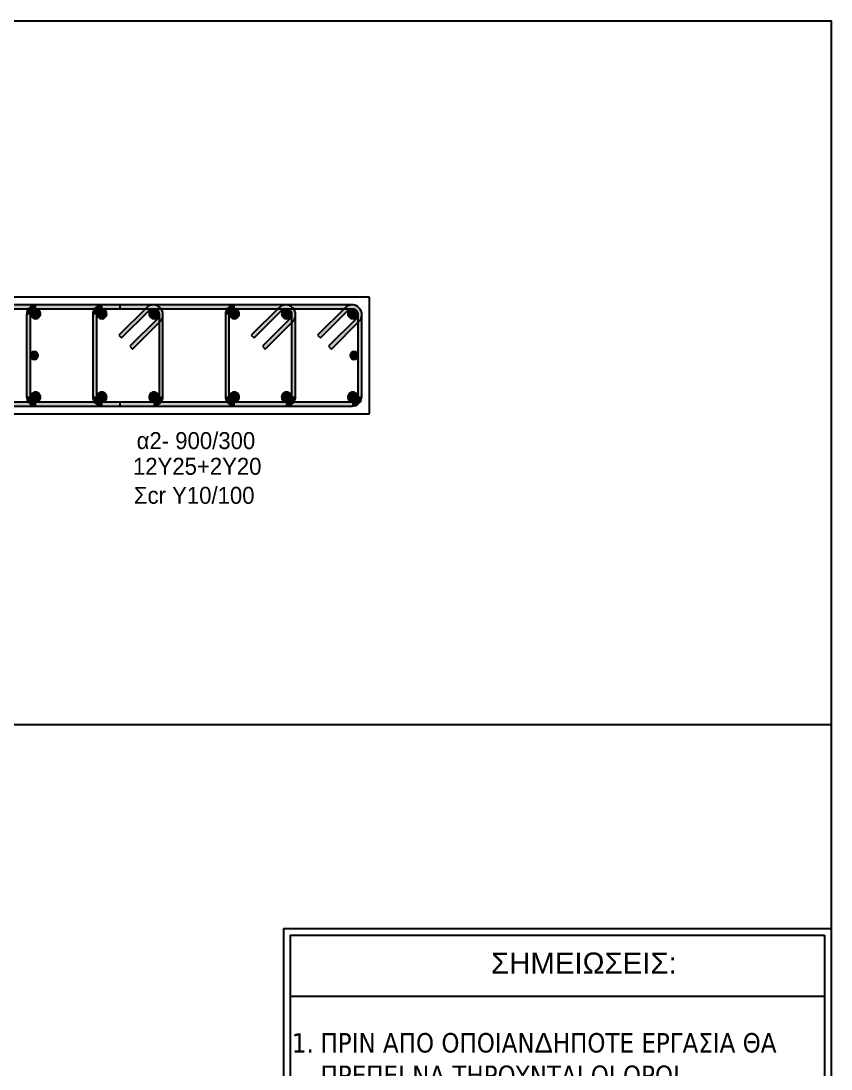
# Model space of a CAD drawing. Header units: millimetres. Extents: x -2171 to 1563, y -1758 to -1505.
# Drawn here: x -1265.69 to -1255.31, y -1603.69 to -1590.25 of the extents above; entities that cross this region are included whole.
import ezdxf

# ---------------------------------------------------------------- set-up
doc = ezdxf.new("R2010")
doc.units = ezdxf.units.MM
for name, color, linetype in [('-S-A3 PAGE', 3, 'Continuous'), ('-S_TEXT', 3, 'Continuous'), ('Col_Det', 7, 'Continuous'), ('Col_Det_Fill', 7, 'Continuous'), ('Geo_Col_Pro_1', 7, 'Continuous'), ('pinakaki', 153, 'Continuous')]:
    doc.layers.add(name, color=color, linetype=linetype)
doc.styles.add('S1Arl22_b_934_161', font='arial.ttf', dxfattribs={"width": 0.933629, "height": 0.002175})
doc.styles.get("Standard").update_dxf_attribs({"font": 'tahoma.ttf'})

# ---------------------------------------------------------------- blocks, each defined once
blk = doc.blocks.new('PINAKAKI')
at = {"layer": '-S-A3 PAGE', "ltscale": 5}
blk.add_line((121995.588, -208359.262), (121988.733, -208359.262), dxfattribs=at)
at = {"color": 0}
for p, q in [((121988.65, -208358.392), (121988.65, -208373.351)), ((121988.65, -208358.392), (121995.67, -208358.392)), ((121988.733, -208358.475), (121988.733, -208370.548)), ((121988.733, -208358.475), (121995.588, -208358.475)), ((121995.588, -208358.475), (121995.588, -208370.548)), ((121995.67, -208358.392), (121995.669, -208370.631))]:
    blk.add_line(p, q, dxfattribs=at)
at = {"layer": '-S_TEXT', "color": 3}
blk.add_text('1.', height=0.25, dxfattribs=at).set_placement((121988.755, -208359.983))
at = {"layer": '-S_TEXT', "color": 3, "insert": (121989.123, -208359.731), "char_height": 0.25, "attachment_point": 1}
blk.add_mtext_dynamic_manual_height_columns('ΠΡΙΝ ΑΠΟ ΟΠΟΙΑΝ{\\fArial|b0|i0|c186|p34;Δ}ΗΠΟΤΕ ΕΡΓΑΣΙΑ ΘΑ ΠΡΕΠΕΙ ΝΑ ΤΗΡΟΥΝΤΑΙ ΟΙ ΟΡΟΙ\\PΠΟΥ ΑΝΑΓΡΑΦΟΝΤΑΙ ΣΤΟ ΣΧΕ{\\fArial|b0|i0|c186|p34;Δ}ΙΟ {\\fArial|b0|i0|c186|p34;S0.}', width=6.38621, gutter_width=1, heights=[0], dxfattribs=at)
at = {"layer": 'pinakaki', "ltscale": 0.005, "insert": (121991.31, -208358.698), "char_height": 0.26955, "width": 6.67467, "attachment_point": 1}
blk.add_mtext('{\\fArial|b0|i0|c161|p34;ΣΗΜΕΙΩΣΕΙΣ:}', dxfattribs=at)

msp = doc.modelspace()

# ---------------------------------------------------------------- hatches: boundary and pattern name
at = {"layer": 'Col_Det_Fill'}
for color, points in [(252, [(-1264.4213, -1593.9413), (-1264.4213, -1593.8913), (-1271.0244, -1593.8913), (-1271.0244, -1593.9413)]), (252, [(-1265.4978, -1593.9413), (-1265.4978, -1593.8913, 0.4142136), (-1265.6228, -1594.0163), (-1265.5728, -1594.0163, -0.4142136)]), (252, [(-1261.4478, -1593.9413), (-1261.4478, -1593.8913), (-1265.4978, -1593.8913), (-1265.4978, -1593.9413)]), (252, [(-1264.6478, -1593.9413), (-1264.6478, -1593.8913, 0.4142136), (-1264.7728, -1594.0163), (-1264.7228, -1594.0163, -0.4142136)]), (252, [(-1263.9978, -1593.9413), (-1263.9978, -1593.8913), (-1264.6478, -1593.8913), (-1264.6478, -1593.9413)]), (252, [(-1264.0509, -1593.9632), (-1264.0862, -1593.9279), (-1264.4398, -1594.2814), (-1264.4044, -1594.3168)]), (252, [(-1263.9228, -1594.0163), (-1263.8728, -1594.0163, 0.6681786), (-1264.0862, -1593.9279), (-1264.0509, -1593.9632, -0.6681786)]), (252, [(-1263.9448, -1594.0693), (-1263.9094, -1594.1047, 0.6681786), (-1263.9978, -1593.8913), (-1263.9978, -1593.9413, -0.6681786)]), (252, [(-1262.9478, -1593.9413), (-1262.9478, -1593.8913, 0.4142136), (-1263.0728, -1594.0163), (-1263.0228, -1594.0163, -0.4142136)]), (252, [(-1262.2978, -1593.9413), (-1262.2978, -1593.8913), (-1262.9478, -1593.8913), (-1262.9478, -1593.9413)]), (252, [(-1262.3509, -1593.9632), (-1262.3862, -1593.9279), (-1262.7398, -1594.2814), (-1262.7044, -1594.3168)]), (252, [(-1262.2228, -1594.0163), (-1262.1728, -1594.0163, 0.6681786), (-1262.3862, -1593.9279), (-1262.3509, -1593.9632, -0.6681786)]), (252, [(-1262.2448, -1594.0693), (-1262.2094, -1594.1047, 0.6681786), (-1262.2978, -1593.8913), (-1262.2978, -1593.9413, -0.6681786)]), (252, [(-1261.5009, -1593.9632), (-1261.5362, -1593.9279), (-1261.8898, -1594.2814), (-1261.8544, -1594.3168)]), (252, [(-1261.3728, -1594.0163), (-1261.3228, -1594.0163, 0.6681786), (-1261.5362, -1593.9279), (-1261.5009, -1593.9632, -0.6681786)]), (252, [(-1261.3948, -1594.0693), (-1261.3594, -1594.1047, 0.6681786), (-1261.4478, -1593.8913), (-1261.4478, -1593.9413, -0.6681786)]), (252, [(-1265.5728, -1594.0163), (-1265.6228, -1594.0163), (-1265.6228, -1595.0663), (-1265.5728, -1595.0663)]), (12, [(-1265.4442, -1594.0074, 0.4142136), (-1265.5067, -1593.9449, 0.4142136), (-1265.5692, -1594.0074, 0.4142136), (-1265.5067, -1594.0699, 0.4142136)]), (252, [(-1264.7228, -1594.0163), (-1264.7728, -1594.0163), (-1264.7728, -1595.0663), (-1264.7228, -1595.0663)]), (56, [(-1264.5942, -1594.0074, 0.4142136), (-1264.6567, -1593.9449, 0.4142136), (-1264.7192, -1594.0074, 0.4142136), (-1264.6567, -1594.0699, 0.4142136)]), (56, [(-1263.9265, -1594.0074, 0.4142136), (-1263.989, -1593.9449, 0.4142136), (-1264.0515, -1594.0074, 0.4142136), (-1263.989, -1594.0699, 0.4142136)]), (252, [(-1263.9228, -1595.0663), (-1263.8728, -1595.0663), (-1263.8728, -1594.0163), (-1263.9228, -1594.0163)]), (252, [(-1263.0228, -1594.0163), (-1263.0728, -1594.0163), (-1263.0728, -1595.0663), (-1263.0228, -1595.0663)]), (56, [(-1262.8942, -1594.0074, 0.4142136), (-1262.9567, -1593.9449, 0.4142136), (-1263.0192, -1594.0074, 0.4142136), (-1262.9567, -1594.0699, 0.4142136)]), (56, [(-1262.2265, -1594.0074, 0.4142136), (-1262.289, -1593.9449, 0.4142136), (-1262.3515, -1594.0074, 0.4142136), (-1262.289, -1594.0699, 0.4142136)]), (252, [(-1262.2228, -1595.0663), (-1262.1728, -1595.0663), (-1262.1728, -1594.0163), (-1262.2228, -1594.0163)]), (12, [(-1261.3765, -1594.0074, 0.4142136), (-1261.439, -1593.9449, 0.4142136), (-1261.5015, -1594.0074, 0.4142136), (-1261.439, -1594.0699, 0.4142136)]), (252, [(-1261.3728, -1595.0663), (-1261.3228, -1595.0663), (-1261.3228, -1594.0163), (-1261.3728, -1594.0163)]), (252, [(-1264.2984, -1594.4228), (-1264.263, -1594.4582), (-1263.9094, -1594.1047), (-1263.9448, -1594.0693)]), (252, [(-1262.5984, -1594.4228), (-1262.563, -1594.4582), (-1262.2094, -1594.1047), (-1262.2448, -1594.0693)]), (252, [(-1261.7484, -1594.4228), (-1261.713, -1594.4582), (-1261.3594, -1594.1047), (-1261.3948, -1594.0693)]), (12, [(-1265.4728, -1594.5413, 0.4142136), (-1265.5228, -1594.4913, 0.4142136), (-1265.5728, -1594.5413, 0.4142136), (-1265.5228, -1594.5913, 0.4142136)]), (12, [(-1261.3728, -1594.5413, 0.4142136), (-1261.4228, -1594.4913, 0.4142136), (-1261.4728, -1594.5413, 0.4142136), (-1261.4228, -1594.5913, 0.4142136)]), (252, [(-1265.5728, -1595.0663), (-1265.6228, -1595.0663, 0.4142136), (-1265.4978, -1595.1913), (-1265.4978, -1595.1413, -0.4142136)]), (12, [(-1265.4442, -1595.0751, 0.4142136), (-1265.5067, -1595.0126, 0.4142136), (-1265.5692, -1595.0751, 0.4142136), (-1265.5067, -1595.1376, 0.4142136)]), (252, [(-1264.7228, -1595.0663), (-1264.7728, -1595.0663, 0.4142136), (-1264.6478, -1595.1913), (-1264.6478, -1595.1413, -0.4142136)]), (56, [(-1264.5942, -1595.0751, 0.4142136), (-1264.6567, -1595.0126, 0.4142136), (-1264.7192, -1595.0751, 0.4142136), (-1264.6567, -1595.1376, 0.4142136)]), (56, [(-1263.9265, -1595.0751, 0.4142136), (-1263.989, -1595.0126, 0.4142136), (-1264.0515, -1595.0751, 0.4142136), (-1263.989, -1595.1376, 0.4142136)]), (252, [(-1263.9978, -1595.1413), (-1263.9978, -1595.1913, 0.4142136), (-1263.8728, -1595.0663), (-1263.9228, -1595.0663, -0.4142136)]), (252, [(-1263.0228, -1595.0663), (-1263.0728, -1595.0663, 0.4142136), (-1262.9478, -1595.1913), (-1262.9478, -1595.1413, -0.4142136)]), (56, [(-1262.8942, -1595.0751, 0.4142136), (-1262.9567, -1595.0126, 0.4142136), (-1263.0192, -1595.0751, 0.4142136), (-1262.9567, -1595.1376, 0.4142136)]), (56, [(-1262.2265, -1595.0751, 0.4142136), (-1262.289, -1595.0126, 0.4142136), (-1262.3515, -1595.0751, 0.4142136), (-1262.289, -1595.1376, 0.4142136)]), (252, [(-1262.2978, -1595.1413), (-1262.2978, -1595.1913, 0.4142136), (-1262.1728, -1595.0663), (-1262.2228, -1595.0663, -0.4142136)]), (12, [(-1261.3765, -1595.0751, 0.4142136), (-1261.439, -1595.0126, 0.4142136), (-1261.5015, -1595.0751, 0.4142136), (-1261.439, -1595.1376, 0.4142136)]), (252, [(-1261.4478, -1595.1413), (-1261.4478, -1595.1913, 0.4142136), (-1261.3228, -1595.0663), (-1261.3728, -1595.0663, -0.4142136)]), (252, [(-1271.0244, -1595.1413), (-1271.0244, -1595.1913), (-1264.4213, -1595.1913), (-1264.4213, -1595.1413)]), (252, [(-1265.4978, -1595.1413), (-1265.4978, -1595.1913), (-1261.4478, -1595.1913), (-1261.4478, -1595.1413)]), (252, [(-1264.6478, -1595.1413), (-1264.6478, -1595.1913), (-1263.9978, -1595.1913), (-1263.9978, -1595.1413)]), (252, [(-1262.9478, -1595.1413), (-1262.9478, -1595.1913), (-1262.2978, -1595.1913), (-1262.2978, -1595.1413)])]:
    msp.add_hatch(color=color, dxfattribs=at).paths.add_polyline_path(points)

# ---------------------------------------------------------------- linework, layer by layer
at = {"layer": '-S_TEXT', "ltscale": 5}
msp.add_lwpolyline([(-1313.453, -1590.2497), (-1255.3055, -1590.2497), (-1255.3055, -1630.2944), (-1313.453, -1630.2944)], close=True, dxfattribs=at)
at = {"layer": 'Col_Det', "color": 7}
for points in [[(-1261.2228, -1593.7913), (-1274.2228, -1593.7913)], [(-1261.2228, -1595.2913), (-1261.2228, -1593.7913)], [(-1264.4213, -1593.8913), (-1271.0244, -1593.8913)], [(-1261.4478, -1593.8913), (-1265.4978, -1593.8913)], [(-1263.9978, -1593.8913), (-1264.6478, -1593.8913)], [(-1264.0862, -1593.9279), (-1264.4398, -1594.2814)], [(-1264.4213, -1593.9413), (-1264.4213, -1593.8913)], [(-1262.2978, -1593.8913), (-1262.9478, -1593.8913)], [(-1262.3862, -1593.9279), (-1262.7398, -1594.2814)], [(-1261.5362, -1593.9279), (-1261.8898, -1594.2814)], [(-1271.0244, -1593.9413), (-1264.4213, -1593.9413)], [(-1265.6228, -1594.0163), (-1265.6228, -1595.0663)], [(-1265.5728, -1595.0663), (-1265.5728, -1594.0163)], [(-1265.4978, -1593.9413), (-1261.4478, -1593.9413)], [(-1264.7728, -1594.0163), (-1264.7728, -1595.0663)], [(-1264.7228, -1595.0663), (-1264.7228, -1594.0163)], [(-1264.6478, -1593.9413), (-1263.9978, -1593.9413)], [(-1264.4044, -1594.3168), (-1264.0509, -1593.9632)], [(-1263.9228, -1594.0163), (-1263.9228, -1595.0663)], [(-1263.8728, -1595.0663), (-1263.8728, -1594.0163)], [(-1263.0728, -1594.0163), (-1263.0728, -1595.0663)], [(-1263.0228, -1595.0663), (-1263.0228, -1594.0163)], [(-1262.9478, -1593.9413), (-1262.2978, -1593.9413)], [(-1262.7044, -1594.3168), (-1262.3509, -1593.9632)], [(-1262.2228, -1594.0163), (-1262.2228, -1595.0663)], [(-1262.1728, -1595.0663), (-1262.1728, -1594.0163)], [(-1261.8544, -1594.3168), (-1261.5009, -1593.9632)], [(-1261.3728, -1594.0163), (-1261.3728, -1595.0663)], [(-1261.3228, -1595.0663), (-1261.3228, -1594.0163)], [(-1263.9448, -1594.0693), (-1264.2984, -1594.4228)], [(-1264.263, -1594.4582), (-1263.9094, -1594.1047)], [(-1262.2448, -1594.0693), (-1262.5984, -1594.4228)], [(-1262.563, -1594.4582), (-1262.2094, -1594.1047)], [(-1261.3948, -1594.0693), (-1261.7484, -1594.4228)], [(-1261.713, -1594.4582), (-1261.3594, -1594.1047)], [(-1264.4398, -1594.2814), (-1264.4044, -1594.3168)], [(-1262.7398, -1594.2814), (-1262.7044, -1594.3168)], [(-1261.8898, -1594.2814), (-1261.8544, -1594.3168)], [(-1264.2984, -1594.4228), (-1264.263, -1594.4582)], [(-1262.5984, -1594.4228), (-1262.563, -1594.4582)], [(-1261.7484, -1594.4228), (-1261.713, -1594.4582)], [(-1264.4213, -1595.1413), (-1271.0244, -1595.1413)], [(-1271.0244, -1595.1913), (-1264.4213, -1595.1913)], [(-1261.4478, -1595.1413), (-1265.4978, -1595.1413)], [(-1265.4978, -1595.1913), (-1261.4478, -1595.1913)], [(-1263.9978, -1595.1413), (-1264.6478, -1595.1413)], [(-1264.6478, -1595.1913), (-1263.9978, -1595.1913)], [(-1264.4213, -1595.1913), (-1264.4213, -1595.1413)], [(-1262.2978, -1595.1413), (-1262.9478, -1595.1413)], [(-1262.9478, -1595.1913), (-1262.2978, -1595.1913)], [(-1274.2228, -1595.2913), (-1261.2228, -1595.2913)]]:
    msp.add_lwpolyline(points, dxfattribs=at)
for points in [[(-1265.4978, -1593.8913, 0.4142136), (-1265.6228, -1594.0163)], [(-1264.6478, -1593.8913, 0.4142136), (-1264.7728, -1594.0163)], [(-1263.8728, -1594.0163, 0.6681786), (-1264.0862, -1593.9279)], [(-1263.9094, -1594.1047, 0.6681786), (-1263.9978, -1593.8913)], [(-1262.9478, -1593.8913, 0.4142136), (-1263.0728, -1594.0163)], [(-1262.1728, -1594.0163, 0.6681786), (-1262.3862, -1593.9279)], [(-1262.2094, -1594.1047, 0.6681786), (-1262.2978, -1593.8913)], [(-1261.3228, -1594.0163, 0.6681786), (-1261.5362, -1593.9279)], [(-1261.3594, -1594.1047, 0.6681786), (-1261.4478, -1593.8913)], [(-1265.5728, -1594.0163, -0.4142136), (-1265.4978, -1593.9413, -0.4142136)], [(-1265.5067, -1593.9449, 0.4142136), (-1265.5692, -1594.0074, 0.4142136)], [(-1265.5692, -1594.0074, 0.4142136), (-1265.5067, -1594.0699, 0.4142136)], [(-1265.4442, -1594.0074, 0.4142136), (-1265.5067, -1593.9449, 0.4142136)], [(-1265.5067, -1594.0699, 0.4142136), (-1265.4442, -1594.0074, 0.4142136)], [(-1264.7228, -1594.0163, -0.4142136), (-1264.6478, -1593.9413, -0.4142136)], [(-1264.6567, -1593.9449, 0.4142136), (-1264.7192, -1594.0074, 0.4142136)], [(-1264.7192, -1594.0074, 0.4142136), (-1264.6567, -1594.0699, 0.4142136)], [(-1264.5942, -1594.0074, 0.4142136), (-1264.6567, -1593.9449, 0.4142136)], [(-1264.6567, -1594.0699, 0.4142136), (-1264.5942, -1594.0074, 0.4142136)], [(-1263.989, -1593.9449, 0.4142136), (-1264.0515, -1594.0074, 0.4142136)], [(-1264.0515, -1594.0074, 0.4142136), (-1263.989, -1594.0699, 0.4142136)], [(-1264.0509, -1593.9632, -0.6681786), (-1263.9228, -1594.0163, -0.6681786)], [(-1263.9978, -1593.9413, -0.6681786), (-1263.9448, -1594.0693, -0.6681786)], [(-1263.9265, -1594.0074, 0.4142136), (-1263.989, -1593.9449, 0.4142136)], [(-1263.989, -1594.0699, 0.4142136), (-1263.9265, -1594.0074, 0.4142136)], [(-1263.0228, -1594.0163, -0.4142136), (-1262.9478, -1593.9413, -0.4142136)], [(-1262.9567, -1593.9449, 0.4142136), (-1263.0192, -1594.0074, 0.4142136)], [(-1263.0192, -1594.0074, 0.4142136), (-1262.9567, -1594.0699, 0.4142136)], [(-1262.8942, -1594.0074, 0.4142136), (-1262.9567, -1593.9449, 0.4142136)], [(-1262.9567, -1594.0699, 0.4142136), (-1262.8942, -1594.0074, 0.4142136)], [(-1262.289, -1593.9449, 0.4142136), (-1262.3515, -1594.0074, 0.4142136)], [(-1262.3515, -1594.0074, 0.4142136), (-1262.289, -1594.0699, 0.4142136)], [(-1262.3509, -1593.9632, -0.6681786), (-1262.2228, -1594.0163, -0.6681786)], [(-1262.2978, -1593.9413, -0.6681786), (-1262.2448, -1594.0693, -0.6681786)], [(-1262.2265, -1594.0074, 0.4142136), (-1262.289, -1593.9449, 0.4142136)], [(-1262.289, -1594.0699, 0.4142136), (-1262.2265, -1594.0074, 0.4142136)], [(-1261.439, -1593.9449, 0.4142136), (-1261.5015, -1594.0074, 0.4142136)], [(-1261.5015, -1594.0074, 0.4142136), (-1261.439, -1594.0699, 0.4142136)], [(-1261.5009, -1593.9632, -0.6681786), (-1261.3728, -1594.0163, -0.6681786)], [(-1261.4478, -1593.9413, -0.6681786), (-1261.3948, -1594.0693, -0.6681786)], [(-1261.3765, -1594.0074, 0.4142136), (-1261.439, -1593.9449, 0.4142136)], [(-1261.439, -1594.0699, 0.4142136), (-1261.3765, -1594.0074, 0.4142136)], [(-1265.5228, -1594.4913, 0.4142136), (-1265.5728, -1594.5413, 0.4142136)], [(-1265.5728, -1594.5413, 0.4142136), (-1265.5228, -1594.5913, 0.4142136)], [(-1265.4728, -1594.5413, 0.4142136), (-1265.5228, -1594.4913, 0.4142136)], [(-1265.5228, -1594.5913, 0.4142136), (-1265.4728, -1594.5413, 0.4142136)], [(-1261.4228, -1594.4913, 0.4142136), (-1261.4728, -1594.5413, 0.4142136)], [(-1261.4728, -1594.5413, 0.4142136), (-1261.4228, -1594.5913, 0.4142136)], [(-1261.3728, -1594.5413, 0.4142136), (-1261.4228, -1594.4913, 0.4142136)], [(-1261.4228, -1594.5913, 0.4142136), (-1261.3728, -1594.5413, 0.4142136)], [(-1265.6228, -1595.0663, 0.4142136), (-1265.4978, -1595.1913)], [(-1265.4978, -1595.1413, -0.4142136), (-1265.5728, -1595.0663, -0.4142136)], [(-1265.5067, -1595.0126, 0.4142136), (-1265.5692, -1595.0751, 0.4142136)], [(-1265.5692, -1595.0751, 0.4142136), (-1265.5067, -1595.1376, 0.4142136)], [(-1265.4442, -1595.0751, 0.4142136), (-1265.5067, -1595.0126, 0.4142136)], [(-1265.5067, -1595.1376, 0.4142136), (-1265.4442, -1595.0751, 0.4142136)], [(-1264.7728, -1595.0663, 0.4142136), (-1264.6478, -1595.1913)], [(-1264.6478, -1595.1413, -0.4142136), (-1264.7228, -1595.0663, -0.4142136)], [(-1264.6567, -1595.0126, 0.4142136), (-1264.7192, -1595.0751, 0.4142136)], [(-1264.7192, -1595.0751, 0.4142136), (-1264.6567, -1595.1376, 0.4142136)], [(-1264.5942, -1595.0751, 0.4142136), (-1264.6567, -1595.0126, 0.4142136)], [(-1264.6567, -1595.1376, 0.4142136), (-1264.5942, -1595.0751, 0.4142136)], [(-1263.989, -1595.0126, 0.4142136), (-1264.0515, -1595.0751, 0.4142136)], [(-1264.0515, -1595.0751, 0.4142136), (-1263.989, -1595.1376, 0.4142136)], [(-1263.9978, -1595.1913, 0.4142136), (-1263.8728, -1595.0663)], [(-1263.9228, -1595.0663, -0.4142136), (-1263.9978, -1595.1413, -0.4142136)], [(-1263.9265, -1595.0751, 0.4142136), (-1263.989, -1595.0126, 0.4142136)], [(-1263.989, -1595.1376, 0.4142136), (-1263.9265, -1595.0751, 0.4142136)], [(-1263.0728, -1595.0663, 0.4142136), (-1262.9478, -1595.1913)], [(-1262.9478, -1595.1413, -0.4142136), (-1263.0228, -1595.0663, -0.4142136)], [(-1262.9567, -1595.0126, 0.4142136), (-1263.0192, -1595.0751, 0.4142136)], [(-1263.0192, -1595.0751, 0.4142136), (-1262.9567, -1595.1376, 0.4142136)], [(-1262.8942, -1595.0751, 0.4142136), (-1262.9567, -1595.0126, 0.4142136)], [(-1262.9567, -1595.1376, 0.4142136), (-1262.8942, -1595.0751, 0.4142136)], [(-1262.289, -1595.0126, 0.4142136), (-1262.3515, -1595.0751, 0.4142136)], [(-1262.3515, -1595.0751, 0.4142136), (-1262.289, -1595.1376, 0.4142136)], [(-1262.2978, -1595.1913, 0.4142136), (-1262.1728, -1595.0663)], [(-1262.2228, -1595.0663, -0.4142136), (-1262.2978, -1595.1413, -0.4142136)], [(-1262.2265, -1595.0751, 0.4142136), (-1262.289, -1595.0126, 0.4142136)], [(-1262.289, -1595.1376, 0.4142136), (-1262.2265, -1595.0751, 0.4142136)], [(-1261.439, -1595.0126, 0.4142136), (-1261.5015, -1595.0751, 0.4142136)], [(-1261.5015, -1595.0751, 0.4142136), (-1261.439, -1595.1376, 0.4142136)], [(-1261.4478, -1595.1913, 0.4142136), (-1261.3228, -1595.0663)], [(-1261.3728, -1595.0663, -0.4142136), (-1261.4478, -1595.1413, -0.4142136)], [(-1261.3765, -1595.0751, 0.4142136), (-1261.439, -1595.0126, 0.4142136)], [(-1261.439, -1595.1376, 0.4142136), (-1261.3765, -1595.0751, 0.4142136)]]:
    msp.add_lwpolyline(points, format="xyb", dxfattribs=at)
at = {"layer": 'Geo_Col_Pro_1', "color": 4, "linetype": 'Continuous', "ltscale": 0.5}
msp.add_line((-1313.453, -1599.2744), (-1255.3055, -1599.2744), dxfattribs=at)

# ---------------------------------------------------------------- block references
at = {"layer": '-S_TEXT', "linetype": 'Continuous', "ltscale": 0.5}
msp.add_blockref('PINAKAKI', (-123250.9756, 206756.498), dxfattribs=at)

# ---------------------------------------------------------------- texts
at = {"layer": 'Col_Det', "color": 7, "style": 'S1Arl22_b_934_161', "width": 0.933629}
for s, p in [(' α2- 900/300', (-1264.2891, -1595.742)), ('12Y25+2Y20', (-1264.2577, -1596.0715)), ('Σcr Y10/100', (-1264.2458, -1596.444))]:
    msp.add_text(s, height=0.2175, dxfattribs=at).set_placement(p)

doc.saveas('drawing.dxf')
